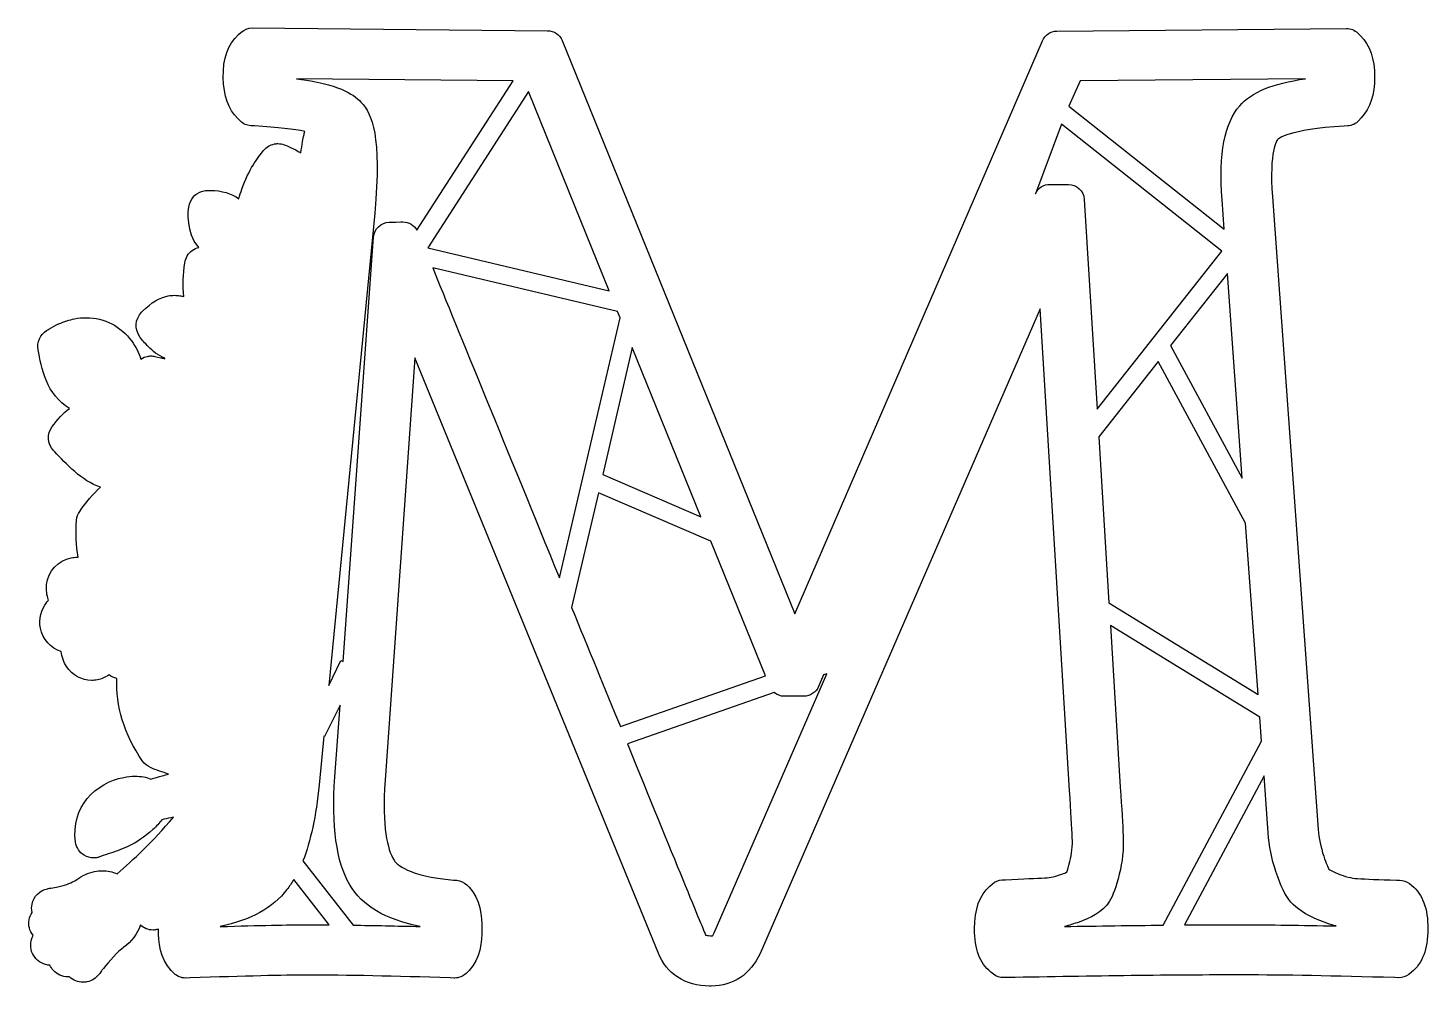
# Model space of a CAD drawing. Header units: millimetres. Extents: x -471 to 1551, y -2688 to 316.
# Drawn here: x -463 to -295.6, y -1450 to -1335.4 of the extents above; entities that cross this region are included whole.
import ezdxf

# ---------------------------------------------------------------- set-up
doc = ezdxf.new("R2010")
doc.units = ezdxf.units.MM
doc.header["$MEASUREMENT"] = 0
doc.layers.add('Layer 1', color=7, linetype='Continuous')

msp = doc.modelspace()

# ---------------------------------------------------------------- linework, layer by layer
at = {"layer": 'Layer 1', "color": 250}
for points, knots in [([(-297.5452, -1437.9472), (-297.5452, -1437.9472), (-297.8472, -1437.7149), (-297.8472, -1437.7149), (-297.8472, -1437.7149), (-298.1723, -1437.4595), (-298.5903, -1437.2969), (-299.0083, -1437.2969), (-299.0083, -1437.2969), (-299.0083, -1437.2969), (-299.3798, -1437.2969), (-299.3798, -1437.2969), (-299.3798, -1437.2969), (-301.4698, -1437.2504), (-303.0257, -1437.1808), (-304.0475, -1437.1111), (-304.0475, -1437.1111), (-304.7673, -1437.0646), (-305.5569, -1436.8557), (-306.3465, -1436.5305), (-306.3465, -1436.5305), (-307.0199, -1436.2518), (-307.345, -1436.066), (-307.4612, -1435.9731), (-307.4612, -1435.9731), (-307.554, -1435.8106), (-307.7631, -1435.3694), (-308.0882, -1434.4172), (-308.0882, -1434.4172), (-308.4365, -1433.349), (-308.6455, -1432.2808), (-308.7384, -1431.259), (-308.7384, -1431.259), (-308.7384, -1431.259), (-314.2189, -1355.6239), (-314.2189, -1355.6239), (-314.2189, -1355.6239), (-314.6137, -1350.097), (-313.6848, -1348.8662), (-313.5919, -1348.7734), (-313.5919, -1348.7734), (-313.5454, -1348.7269), (-312.3378, -1347.5658), (-305.6498, -1347.1711), (-305.6498, -1347.1711), (-305.6498, -1347.1711), (-305.2086, -1347.1478), (-305.2086, -1347.1478), (-305.2086, -1347.1478), (-304.7209, -1347.1245), (-304.2332, -1346.8924), (-303.9081, -1346.5208), (-303.9081, -1346.5208), (-303.9081, -1346.5208), (-303.6062, -1346.1957), (-303.6062, -1346.1957), (-303.6062, -1346.1957), (-302.5379, -1345.0113), (-302.0038, -1343.409), (-302.0038, -1341.2958), (-302.0038, -1341.2958), (-302.0038, -1339.1129), (-302.5612, -1337.5105), (-303.6991, -1336.3726), (-303.6991, -1336.3726), (-303.6991, -1336.3726), (-304.0242, -1336.0475), (-304.0242, -1336.0475), (-304.0242, -1336.0475), (-304.3726, -1335.676), (-304.8602, -1335.4902), (-305.3711, -1335.4902), (-305.3711, -1335.4902), (-305.3711, -1335.4902), (-339.9723, -1335.8153), (-339.9723, -1335.8153), (-339.9723, -1335.8153), (-340.7387, -1335.8153), (-341.4121, -1336.2798), (-341.714, -1336.9764), (-341.714, -1336.9764), (-341.714, -1336.9764), (-371.2993, -1405.4824), (-371.2993, -1405.4824), (-371.2993, -1405.4824), (-371.2993, -1405.4824), (-399.0964, -1336.9533), (-399.0964, -1336.9533), (-399.0964, -1336.9533), (-399.3751, -1336.2334), (-400.0718, -1335.7689), (-400.8613, -1335.7689), (-400.8613, -1335.7689), (-400.8613, -1335.7689), (-436.1824, -1335.4438), (-436.1824, -1335.4438), (-436.1824, -1335.4438), (-436.6469, -1335.4438), (-437.1113, -1335.6296), (-437.4596, -1335.9315), (-437.4596, -1335.9315), (-437.4596, -1335.9315), (-437.7847, -1336.2334), (-437.7847, -1336.2334), (-437.7847, -1336.2334), (-439.062, -1337.3945), (-439.6657, -1339.1129), (-439.6193, -1341.3655), (-439.6193, -1341.3655), (-439.5729, -1343.5485), (-439.0155, -1345.1508), (-437.8776, -1346.2654), (-437.8776, -1346.2654), (-437.8776, -1346.2654), (-437.5757, -1346.5674), (-437.5757, -1346.5674), (-437.5757, -1346.5674), (-437.2506, -1346.8925), (-436.8094, -1347.1015), (-436.3216, -1347.1247), (-436.3216, -1347.1247), (-436.3216, -1347.1247), (-435.9036, -1347.148), (-435.9036, -1347.148), (-435.9036, -1347.148), (-433.0472, -1347.3105), (-431.143, -1347.566), (-429.8658, -1347.7982), (-429.8658, -1347.7982), (-429.9122, -1347.9607), (-429.9586, -1348.1233), (-429.9819, -1348.2858), (-429.9819, -1348.2858), (-430.0516, -1348.5877), (-430.2141, -1349.3772), (-430.3534, -1350.3759), (-430.3534, -1350.3759), (-431.1894, -1349.8418), (-431.9093, -1349.5631), (-432.3505, -1349.4005), (-432.3505, -1349.4005), (-432.5827, -1349.3076), (-432.8382, -1349.2611), (-433.0936, -1349.2611), (-433.0936, -1349.2611), (-433.233, -1349.2611), (-433.3723, -1349.2844), (-433.5117, -1349.3075), (-433.5117, -1349.3075), (-434.0226, -1349.4004), (-434.4638, -1349.6791), (-434.7889, -1350.0739), (-434.7889, -1350.0739), (-434.7889, -1350.0739), (-434.7889, -1350.0739), (-434.7889, -1350.0739), (-434.7889, -1350.0739), (-435.4391, -1350.8402), (-436.6235, -1352.4426), (-437.3898, -1354.6951), (-437.3898, -1354.6951), (-437.5292, -1355.0899), (-437.6452, -1355.4614), (-437.7381, -1355.8562), (-437.7381, -1355.8562), (-438.6438, -1355.2292), (-439.8282, -1354.8576), (-441.1518, -1354.8576), (-441.1518, -1354.8576), (-441.2447, -1354.8576), (-441.3377, -1354.8576), (-441.4305, -1354.8576), (-441.4305, -1354.8576), (-441.4305, -1354.8576), (-441.5699, -1354.8576), (-441.5699, -1354.8576), (-441.5699, -1354.8576), (-441.686, -1354.8576), (-441.8253, -1354.8809), (-441.9182, -1354.9041), (-441.9182, -1354.9041), (-442.7542, -1355.0666), (-443.3813, -1355.6472), (-443.6599, -1356.4832), (-443.6599, -1356.4832), (-443.9153, -1357.296), (-443.985, -1360.013), (-442.6614, -1361.5225), (-442.6614, -1361.5225), (-442.615, -1361.5689), (-442.5685, -1361.6153), (-442.522, -1361.6619), (-442.522, -1361.6619), (-442.8239, -1361.7316), (-443.0793, -1361.8477), (-443.3348, -1362.0334), (-443.3348, -1362.0334), (-443.7992, -1362.3818), (-444.1243, -1362.9158), (-444.2172, -1363.4964), (-444.2172, -1363.4964), (-444.4262, -1364.8898), (-444.4726, -1366.2367), (-444.3333, -1367.5371), (-444.3333, -1367.5371), (-444.4959, -1367.4907), (-444.6352, -1367.4675), (-444.7978, -1367.4443), (-444.7978, -1367.4443), (-445.0068, -1367.3979), (-445.2158, -1367.3979), (-445.448, -1367.3979), (-445.448, -1367.3979), (-445.7034, -1367.3979), (-445.9589, -1367.4211), (-446.2143, -1367.4675), (-446.2143, -1367.4675), (-447.2361, -1367.6765), (-448.2347, -1368.2571), (-449.2564, -1369.2789), (-449.2564, -1369.2789), (-449.3028, -1369.3254), (-449.3261, -1369.3486), (-449.3725, -1369.3951), (-449.3725, -1369.3951), (-450.1852, -1370.2775), (-450.2549, -1371.5083), (-449.535, -1372.4371), (-449.535, -1372.4371), (-449.535, -1372.4371), (-449.5118, -1372.4836), (-449.5118, -1372.4836), (-449.5118, -1372.4836), (-449.326, -1372.739), (-449.0473, -1373.0642), (-448.5597, -1373.5518), (-448.5597, -1373.5518), (-448.072, -1374.0395), (-447.4217, -1374.5968), (-446.5857, -1374.8987), (-446.5857, -1374.8987), (-446.609, -1374.922), (-446.609, -1374.9451), (-446.6322, -1374.9684), (-446.6322, -1374.9684), (-446.8411, -1374.8987), (-447.0037, -1374.8755), (-447.0966, -1374.8523), (-447.0966, -1374.8523), (-447.0966, -1374.8523), (-447.7934, -1374.6897), (-447.7934, -1374.6897), (-447.7934, -1374.6897), (-447.9559, -1374.6665), (-448.1184, -1374.6433), (-448.2578, -1374.6433), (-448.2578, -1374.6433), (-448.3972, -1374.6433), (-448.5365, -1374.6666), (-448.6759, -1374.6897), (-448.6759, -1374.6897), (-448.9545, -1374.7362), (-449.2332, -1374.8523), (-449.4654, -1375.0148), (-449.4654, -1375.0148), (-449.6977, -1374.2717), (-450.0692, -1373.5286), (-450.5569, -1372.8784), (-450.5569, -1372.8784), (-451.8805, -1371.067), (-453.808, -1370.0684), (-455.9909, -1370.0684), (-455.9909, -1370.0684), (-456.4554, -1370.0684), (-456.9198, -1370.1148), (-457.3843, -1370.2078), (-457.3843, -1370.2078), (-458.0113, -1370.3239), (-458.6383, -1370.5329), (-459.2885, -1370.8116), (-459.2885, -1370.8116), (-459.2885, -1370.8116), (-459.3118, -1370.8116), (-459.3118, -1370.8116), (-459.3118, -1370.8116), (-459.7994, -1371.0438), (-460.0781, -1371.2063), (-460.4497, -1371.4386), (-460.4497, -1371.4386), (-460.5194, -1371.485), (-460.6122, -1371.5547), (-460.7284, -1371.6011), (-460.7284, -1371.6011), (-461.4947, -1372.0656), (-461.9127, -1372.9945), (-461.7502, -1373.9002), (-461.7502, -1373.9002), (-461.3554, -1376.0598), (-460.7516, -1379.311), (-457.9881, -1380.9133), (-457.9881, -1380.9133), (-458.7544, -1381.4939), (-459.4511, -1382.2369), (-460.0782, -1383.0962), (-460.0782, -1383.0962), (-460.7052, -1383.9555), (-460.6355, -1385.1397), (-459.9156, -1385.9293), (-459.9156, -1385.9293), (-459.9156, -1385.9293), (-459.7531, -1386.1151), (-459.7531, -1386.1151), (-459.7531, -1386.1151), (-458.4526, -1387.5085), (-456.5252, -1389.5753), (-454.2958, -1390.3416), (-454.2958, -1390.3416), (-455.2247, -1391.1776), (-456.0607, -1392.153), (-456.7806, -1393.2211), (-456.7806, -1393.2211), (-456.9896, -1393.5462), (-457.1057, -1393.8946), (-457.1521, -1394.2661), (-457.1521, -1394.2661), (-457.2682, -1395.9148), (-457.2218, -1397.285), (-456.9663, -1398.7015), (-456.9663, -1398.7015), (-456.9896, -1398.7015), (-457.0127, -1398.7015), (-457.0592, -1398.7015), (-457.0592, -1398.7015), (-457.3146, -1398.7015), (-457.5468, -1398.7248), (-457.7791, -1398.7712), (-457.7791, -1398.7712), (-459.3582, -1399.0731), (-460.5425, -1400.3735), (-460.7283, -1401.9759), (-460.7283, -1401.9759), (-460.798, -1402.603), (-460.7283, -1403.23), (-460.496, -1403.8105), (-460.496, -1403.8105), (-460.5657, -1403.9033), (-460.6354, -1403.973), (-460.705, -1404.0659), (-460.705, -1404.0659), (-461.4017, -1404.9716), (-461.6804, -1406.1094), (-461.4713, -1407.1777), (-461.4713, -1407.1777), (-461.2159, -1408.5246), (-460.2405, -1409.5696), (-458.9866, -1409.9876), (-458.9866, -1409.9876), (-458.9169, -1410.6378), (-458.6847, -1411.2417), (-458.3364, -1411.7757), (-458.3364, -1411.7757), (-457.6629, -1412.7975), (-456.5483, -1413.4245), (-455.3407, -1413.4245), (-455.3407, -1413.4245), (-455.1085, -1413.4245), (-454.8995, -1413.4012), (-454.6673, -1413.3548), (-454.6673, -1413.3548), (-454.1564, -1413.2619), (-453.6919, -1413.0529), (-453.2739, -1412.7742), (-453.2739, -1412.7742), (-452.972, -1412.96), (-452.6469, -1413.1226), (-452.3218, -1413.2154), (-452.3218, -1413.2154), (-452.5076, -1416.4201), (-451.4626, -1419.8802), (-449.2565, -1423.0616), (-449.2565, -1423.0616), (-449.0242, -1423.41), (-448.6991, -1423.6654), (-448.3276, -1423.828), (-448.3276, -1423.828), (-447.6077, -1424.1531), (-446.8646, -1424.4086), (-446.1447, -1424.6175), (-446.1447, -1424.6175), (-446.4001, -1424.6872), (-446.6556, -1424.7569), (-446.911, -1424.8265), (-446.911, -1424.8265), (-447.3522, -1424.9426), (-447.8167, -1425.0819), (-448.2579, -1425.2213), (-448.2579, -1425.2213), (-448.8153, -1424.9891), (-449.4654, -1424.8729), (-450.1853, -1424.8729), (-450.1853, -1424.8729), (-450.6034, -1424.8729), (-451.0446, -1424.9194), (-451.509, -1425.0123), (-451.509, -1425.0123), (-454.8297, -1425.6625), (-457.8951, -1428.5421), (-457.2681, -1432.7686), (-457.2681, -1432.7686), (-457.1753, -1433.4188), (-456.8037, -1433.9761), (-456.2463, -1434.3245), (-456.2463, -1434.3245), (-455.898, -1434.5335), (-455.5032, -1434.6496), (-455.0852, -1434.6496), (-455.0852, -1434.6496), (-454.9459, -1434.6496), (-454.8066, -1434.6263), (-454.6672, -1434.6031), (-454.6672, -1434.6031), (-454.5511, -1434.5799), (-454.4349, -1434.5567), (-454.2957, -1434.487), (-454.2957, -1434.487), (-453.8776, -1434.3245), (-453.5061, -1434.2084), (-453.0881, -1434.069), (-453.0881, -1434.069), (-451.6251, -1433.5813), (-450.0925, -1433.0936), (-448.0488, -1431.259), (-448.0488, -1431.259), (-447.6076, -1430.8643), (-447.2593, -1430.4695), (-446.9806, -1430.0979), (-446.9806, -1430.0979), (-446.6091, -1430.0051), (-446.2375, -1429.9121), (-445.8892, -1429.8425), (-445.8892, -1429.8425), (-445.7731, -1429.8193), (-445.6802, -1429.7961), (-445.5641, -1429.7728), (-445.5641, -1429.7728), (-448.0954, -1432.7918), (-450.4176, -1434.905), (-452.2986, -1436.5306), (-452.2986, -1436.5306), (-452.8559, -1436.2983), (-453.4597, -1436.1822), (-454.0867, -1436.1822), (-454.0867, -1436.1822), (-454.3886, -1436.1822), (-454.6904, -1436.2055), (-454.9924, -1436.2751), (-454.9924, -1436.2751), (-455.7587, -1436.4144), (-456.4786, -1436.7395), (-457.1289, -1437.2272), (-457.1289, -1437.2272), (-457.5004, -1437.4826), (-458.081, -1437.7381), (-458.8937, -1437.9935), (-458.8937, -1437.9935), (-459.1027, -1438.0399), (-459.3349, -1438.1096), (-459.5439, -1438.1329), (-459.5439, -1438.1329), (-459.869, -1438.2026), (-460.1709, -1438.2257), (-460.4032, -1438.2723), (-460.4032, -1438.2723), (-460.4032, -1438.2723), (-460.5193, -1438.2955), (-460.5193, -1438.2955), (-460.5193, -1438.2955), (-460.5426, -1438.2955), (-460.589, -1438.2955), (-460.6122, -1438.3188), (-460.6122, -1438.3188), (-461.541, -1438.5046), (-462.2842, -1439.2245), (-462.47, -1440.1766), (-462.47, -1440.1766), (-462.5397, -1440.5017), (-462.5397, -1440.8268), (-462.47, -1441.152), (-462.47, -1441.152), (-462.8415, -1441.7326), (-462.9576, -1442.3595), (-462.7951, -1443.0098), (-462.7951, -1443.0098), (-462.7254, -1443.3349), (-462.5628, -1443.6368), (-462.3539, -1443.8922), (-462.3539, -1443.8922), (-462.4003, -1444.0083), (-462.4467, -1444.1476), (-462.4932, -1444.2637), (-462.4932, -1444.2637), (-462.4932, -1444.2637), (-462.4932, -1444.287), (-462.4932, -1444.287), (-462.4932, -1444.287), (-462.7255, -1444.9605), (-462.679, -1445.6803), (-462.3074, -1446.2841), (-462.3074, -1446.2841), (-461.9359, -1446.9111), (-461.3089, -1447.3291), (-460.589, -1447.4452), (-460.589, -1447.4452), (-460.5193, -1447.4452), (-460.4264, -1447.4685), (-460.3336, -1447.4685), (-460.3336, -1447.4685), (-460.2407, -1447.6774), (-460.1013, -1447.8865), (-459.9388, -1448.0722), (-459.9388, -1448.0722), (-459.4743, -1448.5831), (-458.8474, -1448.8618), (-458.1739, -1448.8618), (-458.1739, -1448.8618), (-458.1042, -1448.8618), (-458.0578, -1448.8618), (-457.9881, -1448.8618), (-457.9881, -1448.8618), (-457.5701, -1449.2799), (-456.9896, -1449.512), (-456.3625, -1449.512), (-456.3625, -1449.512), (-456.2, -1449.512), (-456.0606, -1449.4887), (-455.9213, -1449.4656), (-455.9213, -1449.4656), (-455.3407, -1449.3495), (-454.8067, -1449.0244), (-454.4583, -1448.5367), (-454.4583, -1448.5367), (-454.4583, -1448.5367), (-454.3886, -1448.4438), (-454.3886, -1448.4438), (-454.3886, -1448.4438), (-454.1796, -1448.1419), (-454.1564, -1448.1419), (-454.0403, -1447.9794), (-454.0403, -1447.9794), (-454.0403, -1447.9794), (-453.9474, -1447.8633), (-453.9474, -1447.8633), (-453.9474, -1447.8633), (-453.2507, -1446.9808), (-452.2521, -1445.8429), (-451.5091, -1445.3088), (-451.5091, -1445.3088), (-450.6266, -1444.6586), (-449.8835, -1443.7529), (-449.512, -1442.6614), (-449.512, -1442.6614), (-449.1172, -1443.033), (-448.5831, -1443.2652), (-448.0025, -1443.2652), (-448.0025, -1443.2652), (-447.8631, -1443.2652), (-447.7238, -1443.2419), (-447.5845, -1443.2188), (-447.5845, -1443.2188), (-447.5612, -1443.2188), (-447.5148, -1443.1955), (-447.4916, -1443.1955), (-447.4916, -1443.1955), (-447.4452, -1443.1955), (-447.4219, -1443.1722), (-447.3755, -1443.1722), (-447.3755, -1443.1722), (-447.3755, -1444.6353), (-447.2129, -1446.7252), (-445.8428, -1448.0954), (-445.8428, -1448.0954), (-445.8428, -1448.0954), (-445.4944, -1448.4438), (-445.4944, -1448.4438), (-445.4944, -1448.4438), (-445.1461, -1448.7921), (-444.6584, -1449.0011), (-444.1475, -1449.0011), (-444.1475, -1449.0011), (-444.1242, -1449.0011), (-444.1011, -1449.0011), (-444.0778, -1449.0011), (-444.0778, -1449.0011), (-444.0778, -1449.0011), (-443.5902, -1448.9778), (-443.5902, -1448.9778), (-443.5902, -1448.9778), (-436.9718, -1448.7689), (-432.3041, -1448.6527), (-429.7265, -1448.6527), (-429.7265, -1448.6527), (-424.8497, -1448.6527), (-419.0674, -1448.7689), (-412.4955, -1448.9778), (-412.4955, -1448.9778), (-412.4955, -1448.9778), (-412.0078, -1449.0011), (-412.0078, -1449.0011), (-412.0078, -1449.0011), (-411.9846, -1449.0011), (-411.9614, -1449.0011), (-411.9382, -1449.0011), (-411.9382, -1449.0011), (-411.4272, -1449.0011), (-410.9396, -1448.7921), (-410.5912, -1448.4438), (-410.5912, -1448.4438), (-410.5912, -1448.4438), (-410.2429, -1448.0954), (-410.2429, -1448.0954), (-410.2429, -1448.0954), (-408.8728, -1446.7253), (-408.7102, -1444.612), (-408.7102, -1443.1258), (-408.7102, -1443.1258), (-408.7102, -1441.6628), (-408.8727, -1439.5264), (-410.2429, -1438.1562), (-410.2429, -1438.1562), (-410.2429, -1438.1562), (-410.5216, -1437.8776), (-410.5216, -1437.8776), (-410.5216, -1437.8776), (-410.8467, -1437.5525), (-411.2647, -1437.3666), (-411.7059, -1437.3202), (-411.7059, -1437.3202), (-411.7059, -1437.3202), (-412.1007, -1437.297), (-412.1007, -1437.297), (-412.1007, -1437.297), (-417.5348, -1436.8325), (-418.9281, -1435.3927), (-419.2764, -1434.8122), (-419.2764, -1434.8122), (-419.9498, -1433.6511), (-420.6697, -1431.0502), (-420.2749, -1425.3375), (-420.2749, -1425.3375), (-420.2749, -1425.3375), (-416.7219, -1374.8522), (-416.7219, -1374.8522), (-416.7219, -1374.8522), (-416.7219, -1374.8522), (-387.6479, -1445.9588), (-387.6479, -1445.9588), (-387.6479, -1445.9588), (-386.6493, -1448.4901), (-384.3967, -1449.953), (-381.4939, -1449.953), (-381.4939, -1449.953), (-381.4242, -1449.953), (-381.3546, -1449.953), (-381.285, -1449.953), (-381.285, -1449.953), (-378.6608, -1449.953), (-376.594, -1448.5597), (-375.4562, -1446.0517), (-375.4562, -1446.0517), (-375.4562, -1446.0517), (-341.9696, -1369.0233), (-341.9696, -1369.0233), (-341.9696, -1369.0233), (-341.9696, -1369.0233), (-338.4631, -1426.5682), (-338.4631, -1426.5682), (-338.4631, -1426.5682), (-338.3005, -1429.1459), (-338.1844, -1431.0036), (-338.138, -1432.2344), (-338.138, -1432.2344), (-338.0915, -1433.233), (-338.1844, -1434.1851), (-338.4166, -1435.0908), (-338.4166, -1435.0908), (-338.5792, -1435.6946), (-338.6953, -1436.0893), (-338.7882, -1436.3448), (-338.7882, -1436.3448), (-338.9275, -1436.4145), (-339.1133, -1436.4842), (-339.3919, -1436.5771), (-339.3919, -1436.5771), (-340.4369, -1436.9486), (-341.0872, -1437.0416), (-341.4587, -1437.0416), (-341.4587, -1437.0416), (-342.3644, -1437.0648), (-343.9667, -1437.1344), (-346.1264, -1437.2505), (-346.1264, -1437.2505), (-346.1264, -1437.2505), (-346.5212, -1437.2738), (-346.5212, -1437.2738), (-346.5212, -1437.2738), (-346.9624, -1437.297), (-347.3804, -1437.4596), (-347.7055, -1437.7614), (-347.7055, -1437.7614), (-347.7055, -1437.7614), (-348.0075, -1438.0168), (-348.0075, -1438.0168), (-348.0075, -1438.0168), (-349.215, -1439.1083), (-349.8188, -1440.7803), (-349.8188, -1443.1257), (-349.8188, -1443.1257), (-349.8188, -1445.5409), (-349.1918, -1447.2361), (-347.8682, -1448.2811), (-347.8682, -1448.2811), (-347.8682, -1448.2811), (-347.5662, -1448.5365), (-347.5662, -1448.5365), (-347.5662, -1448.5365), (-347.2179, -1448.8152), (-346.7999, -1448.9546), (-346.3819, -1448.9546), (-346.3819, -1448.9546), (-346.3586, -1448.9546), (-345.9407, -1448.9546), (-345.9407, -1448.9546), (-345.9407, -1448.9546), (-335.5603, -1448.7456), (-326.0856, -1448.6295), (-317.7488, -1448.6295), (-317.7488, -1448.6295), (-312.8953, -1448.6295), (-306.7879, -1448.7456), (-299.5889, -1448.9546), (-299.5889, -1448.9546), (-299.5889, -1448.9546), (-299.1709, -1448.9778), (-299.1709, -1448.9778), (-299.1709, -1448.9778), (-299.1476, -1448.9778), (-299.1245, -1448.9778), (-299.1245, -1448.9778), (-299.1245, -1448.9778), (-298.6833, -1448.9778), (-298.2652, -1448.8385), (-297.9169, -1448.5598), (-297.9169, -1448.5598), (-297.9169, -1448.5598), (-297.5918, -1448.3044), (-297.5918, -1448.3044), (-297.5918, -1448.3044), (-296.2914, -1447.2594), (-295.6412, -1445.5641), (-295.6412, -1443.1258), (-295.6412, -1443.1258), (-295.6178, -1440.7107), (-296.2448, -1439.0154), (-297.5452, -1437.9472)], [0, 0, 0, 0, 0.00520833, 0.00520833, 0.00520833, 0.00520833, 0.01041667, 0.01041667, 0.01041667, 0.01041667, 0.015625, 0.015625, 0.015625, 0.015625, 0.02083333, 0.02083333, 0.02083333, 0.02083333, 0.02604167, 0.02604167, 0.02604167, 0.02604167, 0.03125, 0.03125, 0.03125, 0.03125, 0.03645833, 0.03645833, 0.03645833, 0.03645833, 0.04166667, 0.04166667, 0.04166667, 0.04166667, 0.046875, 0.046875, 0.046875, 0.046875, 0.05208333, 0.05208333, 0.05208333, 0.05208333, 0.05729167, 0.05729167, 0.05729167, 0.05729167, 0.0625, 0.0625, 0.0625, 0.0625, 0.06770833, 0.06770833, 0.06770833, 0.06770833, 0.07291667, 0.07291667, 0.07291667, 0.07291667, 0.078125, 0.078125, 0.078125, 0.078125, 0.08333333, 0.08333333, 0.08333333, 0.08333333, 0.08854167, 0.08854167, 0.08854167, 0.08854167, 0.09375, 0.09375, 0.09375, 0.09375, 0.09895833, 0.09895833, 0.09895833, 0.09895833, 0.10416667, 0.10416667, 0.10416667, 0.10416667, 0.109375, 0.109375, 0.109375, 0.109375, 0.11458333, 0.11458333, 0.11458333, 0.11458333, 0.11979167, 0.11979167, 0.11979167, 0.11979167, 0.125, 0.125, 0.125, 0.125, 0.13020833, 0.13020833, 0.13020833, 0.13020833, 0.13541667, 0.13541667, 0.13541667, 0.13541667, 0.140625, 0.140625, 0.140625, 0.140625, 0.14583333, 0.14583333, 0.14583333, 0.14583333, 0.15104167, 0.15104167, 0.15104167, 0.15104167, 0.15625, 0.15625, 0.15625, 0.15625, 0.16145833, 0.16145833, 0.16145833, 0.16145833, 0.16666667, 0.16666667, 0.16666667, 0.16666667, 0.171875, 0.171875, 0.171875, 0.171875, 0.17708333, 0.17708333, 0.17708333, 0.17708333, 0.18229167, 0.18229167, 0.18229167, 0.18229167, 0.1875, 0.1875, 0.1875, 0.1875, 0.19270833, 0.19270833, 0.19270833, 0.19270833, 0.19791667, 0.19791667, 0.19791667, 0.19791667, 0.203125, 0.203125, 0.203125, 0.203125, 0.20833333, 0.20833333, 0.20833333, 0.20833333, 0.21354167, 0.21354167, 0.21354167, 0.21354167, 0.21875, 0.21875, 0.21875, 0.21875, 0.22395833, 0.22395833, 0.22395833, 0.22395833, 0.22916667, 0.22916667, 0.22916667, 0.22916667, 0.234375, 0.234375, 0.234375, 0.234375, 0.23958333, 0.23958333, 0.23958333, 0.23958333, 0.24479167, 0.24479167, 0.24479167, 0.24479167, 0.25, 0.25, 0.25, 0.25, 0.25520833, 0.25520833, 0.25520833, 0.25520833, 0.26041667, 0.26041667, 0.26041667, 0.26041667, 0.265625, 0.265625, 0.265625, 0.265625, 0.27083333, 0.27083333, 0.27083333, 0.27083333, 0.27604167, 0.27604167, 0.27604167, 0.27604167, 0.28125, 0.28125, 0.28125, 0.28125, 0.28645833, 0.28645833, 0.28645833, 0.28645833, 0.29166667, 0.29166667, 0.29166667, 0.29166667, 0.296875, 0.296875, 0.296875, 0.296875, 0.30208333, 0.30208333, 0.30208333, 0.30208333, 0.30729167, 0.30729167, 0.30729167, 0.30729167, 0.3125, 0.3125, 0.3125, 0.3125, 0.31770833, 0.31770833, 0.31770833, 0.31770833, 0.32291667, 0.32291667, 0.32291667, 0.32291667, 0.328125, 0.328125, 0.328125, 0.328125, 0.33333333, 0.33333333, 0.33333333, 0.33333333, 0.33854167, 0.33854167, 0.33854167, 0.33854167, 0.34375, 0.34375, 0.34375, 0.34375, 0.34895833, 0.34895833, 0.34895833, 0.34895833, 0.35416667, 0.35416667, 0.35416667, 0.35416667, 0.359375, 0.359375, 0.359375, 0.359375, 0.36458333, 0.36458333, 0.36458333, 0.36458333, 0.36979167, 0.36979167, 0.36979167, 0.36979167, 0.375, 0.375, 0.375, 0.375, 0.38020833, 0.38020833, 0.38020833, 0.38020833, 0.38541667, 0.38541667, 0.38541667, 0.38541667, 0.390625, 0.390625, 0.390625, 0.390625, 0.39583333, 0.39583333, 0.39583333, 0.39583333, 0.40104167, 0.40104167, 0.40104167, 0.40104167, 0.40625, 0.40625, 0.40625, 0.40625, 0.41145833, 0.41145833, 0.41145833, 0.41145833, 0.41666667, 0.41666667, 0.41666667, 0.41666667, 0.421875, 0.421875, 0.421875, 0.421875, 0.42708333, 0.42708333, 0.42708333, 0.42708333, 0.43229167, 0.43229167, 0.43229167, 0.43229167, 0.4375, 0.4375, 0.4375, 0.4375, 0.44270833, 0.44270833, 0.44270833, 0.44270833, 0.44791667, 0.44791667, 0.44791667, 0.44791667, 0.453125, 0.453125, 0.453125, 0.453125, 0.45833333, 0.45833333, 0.45833333, 0.45833333, 0.46354167, 0.46354167, 0.46354167, 0.46354167, 0.46875, 0.46875, 0.46875, 0.46875, 0.47395833, 0.47395833, 0.47395833, 0.47395833, 0.47916667, 0.47916667, 0.47916667, 0.47916667, 0.484375, 0.484375, 0.484375, 0.484375, 0.48958333, 0.48958333, 0.48958333, 0.48958333, 0.49479167, 0.49479167, 0.49479167, 0.49479167, 0.5, 0.5, 0.5, 0.5, 0.50520833, 0.50520833, 0.50520833, 0.50520833, 0.51041667, 0.51041667, 0.51041667, 0.51041667, 0.515625, 0.515625, 0.515625, 0.515625, 0.52083333, 0.52083333, 0.52083333, 0.52083333, 0.52604167, 0.52604167, 0.52604167, 0.52604167, 0.53125, 0.53125, 0.53125, 0.53125, 0.53645833, 0.53645833, 0.53645833, 0.53645833, 0.54166667, 0.54166667, 0.54166667, 0.54166667, 0.546875, 0.546875, 0.546875, 0.546875, 0.55208333, 0.55208333, 0.55208333, 0.55208333, 0.55729167, 0.55729167, 0.55729167, 0.55729167, 0.5625, 0.5625, 0.5625, 0.5625, 0.56770833, 0.56770833, 0.56770833, 0.56770833, 0.57291667, 0.57291667, 0.57291667, 0.57291667, 0.578125, 0.578125, 0.578125, 0.578125, 0.58333333, 0.58333333, 0.58333333, 0.58333333, 0.58854167, 0.58854167, 0.58854167, 0.58854167, 0.59375, 0.59375, 0.59375, 0.59375, 0.59895833, 0.59895833, 0.59895833, 0.59895833, 0.60416667, 0.60416667, 0.60416667, 0.60416667, 0.609375, 0.609375, 0.609375, 0.609375, 0.61458333, 0.61458333, 0.61458333, 0.61458333, 0.61979167, 0.61979167, 0.61979167, 0.61979167, 0.625, 0.625, 0.625, 0.625, 0.63020833, 0.63020833, 0.63020833, 0.63020833, 0.63541667, 0.63541667, 0.63541667, 0.63541667, 0.640625, 0.640625, 0.640625, 0.640625, 0.64583333, 0.64583333, 0.64583333, 0.64583333, 0.65104167, 0.65104167, 0.65104167, 0.65104167, 0.65625, 0.65625, 0.65625, 0.65625, 0.66145833, 0.66145833, 0.66145833, 0.66145833, 0.66666667, 0.66666667, 0.66666667, 0.66666667, 0.671875, 0.671875, 0.671875, 0.671875, 0.67708333, 0.67708333, 0.67708333, 0.67708333, 0.68229167, 0.68229167, 0.68229167, 0.68229167, 0.6875, 0.6875, 0.6875, 0.6875, 0.69270833, 0.69270833, 0.69270833, 0.69270833, 0.69791667, 0.69791667, 0.69791667, 0.69791667, 0.703125, 0.703125, 0.703125, 0.703125, 0.70833333, 0.70833333, 0.70833333, 0.70833333, 0.71354167, 0.71354167, 0.71354167, 0.71354167, 0.71875, 0.71875, 0.71875, 0.71875, 0.72395833, 0.72395833, 0.72395833, 0.72395833, 0.72916667, 0.72916667, 0.72916667, 0.72916667, 0.734375, 0.734375, 0.734375, 0.734375, 0.73958333, 0.73958333, 0.73958333, 0.73958333, 0.74479167, 0.74479167, 0.74479167, 0.74479167, 0.75, 0.75, 0.75, 0.75, 0.75520833, 0.75520833, 0.75520833, 0.75520833, 0.76041667, 0.76041667, 0.76041667, 0.76041667, 0.765625, 0.765625, 0.765625, 0.765625, 0.77083333, 0.77083333, 0.77083333, 0.77083333, 0.77604167, 0.77604167, 0.77604167, 0.77604167, 0.78125, 0.78125, 0.78125, 0.78125, 0.78645833, 0.78645833, 0.78645833, 0.78645833, 0.79166667, 0.79166667, 0.79166667, 0.79166667, 0.796875, 0.796875, 0.796875, 0.796875, 0.80208333, 0.80208333, 0.80208333, 0.80208333, 0.80729167, 0.80729167, 0.80729167, 0.80729167, 0.8125, 0.8125, 0.8125, 0.8125, 0.81770833, 0.81770833, 0.81770833, 0.81770833, 0.82291667, 0.82291667, 0.82291667, 0.82291667, 0.828125, 0.828125, 0.828125, 0.828125, 0.83333333, 0.83333333, 0.83333333, 0.83333333, 0.83854167, 0.83854167, 0.83854167, 0.83854167, 0.84375, 0.84375, 0.84375, 0.84375, 0.84895833, 0.84895833, 0.84895833, 0.84895833, 0.85416667, 0.85416667, 0.85416667, 0.85416667, 0.859375, 0.859375, 0.859375, 0.859375, 0.86458333, 0.86458333, 0.86458333, 0.86458333, 0.86979167, 0.86979167, 0.86979167, 0.86979167, 0.875, 0.875, 0.875, 0.875, 0.88020833, 0.88020833, 0.88020833, 0.88020833, 0.88541667, 0.88541667, 0.88541667, 0.88541667, 0.890625, 0.890625, 0.890625, 0.890625, 0.89583333, 0.89583333, 0.89583333, 0.89583333, 0.90104167, 0.90104167, 0.90104167, 0.90104167, 0.90625, 0.90625, 0.90625, 0.90625, 0.91145833, 0.91145833, 0.91145833, 0.91145833, 0.91666667, 0.91666667, 0.91666667, 0.91666667, 0.921875, 0.921875, 0.921875, 0.921875, 0.92708333, 0.92708333, 0.92708333, 0.92708333, 0.93229167, 0.93229167, 0.93229167, 0.93229167, 0.9375, 0.9375, 0.9375, 0.9375, 0.94270833, 0.94270833, 0.94270833, 0.94270833, 0.94791667, 0.94791667, 0.94791667, 0.94791667, 0.953125, 0.953125, 0.953125, 0.953125, 0.95833333, 0.95833333, 0.95833333, 0.95833333, 0.96354167, 0.96354167, 0.96354167, 0.96354167, 0.96875, 0.96875, 0.96875, 0.96875, 0.97395833, 0.97395833, 0.97395833, 0.97395833, 0.97916667, 0.97916667, 0.97916667, 0.97916667, 0.984375, 0.984375, 0.984375, 0.984375, 0.98958333, 0.98958333, 0.98958333, 0.98958333, 1, 1, 1, 1]), ([(-421.6454, -1360.4311), (-421.6454, -1360.4311), (-425.2913, -1411.1486), (-425.2913, -1411.1486), (-425.2913, -1411.1486), (-425.2913, -1411.1486), (-425.5467, -1411.0325), (-425.5467, -1411.0325), (-425.5467, -1411.0325), (-425.5467, -1411.0325), (-427.0097, -1414.0514), (-427.0097, -1414.0514), (-427.0097, -1414.0514), (-427.0097, -1414.0514), (-421.5061, -1357.5747), (-421.5061, -1357.5747), (-421.5061, -1357.5747), (-420.6933, -1348.3554), (-421.808, -1345.7545), (-423.1548, -1344.3148), (-423.1548, -1344.3148), (-424.1302, -1343.2698), (-425.8486, -1342.1783), (-430.8647, -1341.5048), (-430.8647, -1341.5048), (-430.8647, -1341.5048), (-404.9718, -1341.7602), (-404.9718, -1341.7602), (-404.9718, -1341.7602), (-404.9718, -1341.7602), (-416.4669, -1359.6182), (-416.4669, -1359.6182), (-416.4669, -1359.6182), (-416.792, -1359.0145), (-417.4423, -1358.6197), (-418.1389, -1358.6197), (-418.1389, -1358.6197), (-418.1621, -1358.6197), (-419.7876, -1358.6661), (-419.7876, -1358.6661), (-419.7876, -1358.6661), (-420.7629, -1358.6894), (-421.5757, -1359.4557), (-421.6454, -1360.4311)], [0, 0, 0, 0, 0.08333333, 0.08333333, 0.08333333, 0.08333333, 0.16666667, 0.16666667, 0.16666667, 0.16666667, 0.25, 0.25, 0.25, 0.25, 0.33333333, 0.33333333, 0.33333333, 0.33333333, 0.41666667, 0.41666667, 0.41666667, 0.41666667, 0.5, 0.5, 0.5, 0.5, 0.58333333, 0.58333333, 0.58333333, 0.58333333, 0.66666667, 0.66666667, 0.66666667, 0.66666667, 0.75, 0.75, 0.75, 0.75, 0.83333333, 0.83333333, 0.83333333, 0.83333333, 1, 1, 1, 1]), ([(-310.2478, -1341.5048), (-314.2189, -1342.0854), (-316.7036, -1343.1072), (-318.1202, -1344.7327), (-318.1202, -1344.7327), (-319.9548, -1346.846), (-320.6282, -1350.4222), (-320.2335, -1355.9956), (-320.2335, -1355.9956), (-320.2335, -1355.9956), (-319.978, -1359.479), (-319.978, -1359.479), (-319.978, -1359.479), (-319.978, -1359.479), (-338.5327, -1344.8024), (-338.5327, -1344.8024), (-338.5327, -1344.8024), (-338.5327, -1344.8024), (-337.209, -1341.7603), (-337.209, -1341.7603), (-337.209, -1341.7603), (-337.209, -1341.7603), (-310.2478, -1341.5048), (-310.2478, -1341.5048)], [0, 0, 0, 0, 0.14285714, 0.14285714, 0.14285714, 0.14285714, 0.28571429, 0.28571429, 0.28571429, 0.28571429, 0.42857143, 0.42857143, 0.42857143, 0.42857143, 0.57142857, 0.57142857, 0.57142857, 0.57142857, 0.71428571, 0.71428571, 0.71428571, 0.71428571, 1, 1, 1, 1]), ([(-393.4767, -1366.8404), (-393.4767, -1366.8404), (-415.1663, -1361.7316), (-415.1663, -1361.7316), (-415.1663, -1361.7316), (-415.1663, -1361.7316), (-403.1372, -1343.0144), (-403.1372, -1343.0144), (-403.1372, -1343.0144), (-403.1372, -1343.0144), (-393.4767, -1366.8404), (-393.4767, -1366.8404)], [0, 0, 0, 0, 0.25, 0.25, 0.25, 0.25, 0.5, 0.5, 0.5, 0.5, 1, 1, 1, 1]), ([(-342.5501, -1355.2757), (-342.5501, -1355.2757), (-339.4384, -1346.9389), (-339.4384, -1346.9389), (-339.4384, -1346.9389), (-339.4384, -1346.9389), (-320.2567, -1362.1031), (-320.2567, -1362.1031), (-320.2567, -1362.1031), (-320.2567, -1362.1031), (-335.1655, -1381.0061), (-335.1655, -1381.0061), (-335.1655, -1381.0061), (-335.1655, -1381.0061), (-336.6982, -1355.926), (-336.6982, -1355.926), (-336.6982, -1355.926), (-336.7679, -1354.9274), (-337.6039, -1354.1378), (-338.6024, -1354.1378), (-338.6024, -1354.1378), (-338.6024, -1354.1378), (-340.7853, -1354.1378), (-340.7853, -1354.1378), (-340.7853, -1354.1378), (-341.5516, -1354.1146), (-342.2482, -1354.5791), (-342.5501, -1355.2757)], [0, 0, 0, 0, 0.125, 0.125, 0.125, 0.125, 0.25, 0.25, 0.25, 0.25, 0.375, 0.375, 0.375, 0.375, 0.5, 0.5, 0.5, 0.5, 0.625, 0.625, 0.625, 0.625, 0.75, 0.75, 0.75, 0.75, 1, 1, 1, 1]), ([(-392.1762, -1370.0916), (-392.1762, -1370.0916), (-399.4448, -1401.1631), (-399.4448, -1401.1631), (-399.4448, -1401.1631), (-405.5755, -1386.1615), (-411.6829, -1371.2528), (-414.5857, -1364.1235), (-414.5857, -1364.1235), (-414.5857, -1364.1235), (-392.4781, -1369.3485), (-392.4781, -1369.3485), (-392.4781, -1369.3485), (-392.4781, -1369.3485), (-392.1762, -1370.0916), (-392.1762, -1370.0916)], [0, 0, 0, 0, 0.2, 0.2, 0.2, 0.2, 0.4, 0.4, 0.4, 0.4, 0.6, 0.6, 0.6, 0.6, 1, 1, 1, 1]), ([(-317.8184, -1389.25), (-317.8184, -1389.25), (-326.3874, -1373.4123), (-326.3874, -1373.4123), (-326.3874, -1373.4123), (-326.3874, -1373.4123), (-319.5833, -1364.7969), (-319.5833, -1364.7969), (-319.5833, -1364.7969), (-319.5833, -1364.7969), (-317.8184, -1389.25), (-317.8184, -1389.25)], [0, 0, 0, 0, 0.25, 0.25, 0.25, 0.25, 0.5, 0.5, 0.5, 0.5, 1, 1, 1, 1]), ([(-390.7364, -1373.6446), (-390.7364, -1373.6446), (-382.5389, -1393.8712), (-382.5389, -1393.8712), (-382.5389, -1393.8712), (-382.5389, -1393.8712), (-394.2662, -1388.8088), (-394.2662, -1388.8088), (-394.2662, -1388.8088), (-394.2662, -1388.8088), (-390.7364, -1373.6446), (-390.7364, -1373.6446)], [0, 0, 0, 0, 0.25, 0.25, 0.25, 0.25, 0.5, 0.5, 0.5, 0.5, 1, 1, 1, 1]), ([(-334.9797, -1384.3036), (-334.9797, -1384.3036), (-327.8736, -1375.3166), (-327.8736, -1375.3166), (-327.8736, -1375.3166), (-327.8736, -1375.3166), (-317.4235, -1394.6144), (-317.4235, -1394.6144), (-317.4235, -1394.6144), (-317.4235, -1394.6144), (-315.9373, -1415.1197), (-315.9373, -1415.1197), (-315.9373, -1415.1197), (-315.9373, -1415.1197), (-333.7721, -1404.1587), (-333.7721, -1404.1587), (-333.7721, -1404.1587), (-333.7721, -1404.1587), (-334.9797, -1384.3036), (-334.9797, -1384.3036)], [0, 0, 0, 0, 0.16666667, 0.16666667, 0.16666667, 0.16666667, 0.33333333, 0.33333333, 0.33333333, 0.33333333, 0.5, 0.5, 0.5, 0.5, 0.66666667, 0.66666667, 0.66666667, 0.66666667, 1, 1, 1, 1]), ([(-394.7771, -1390.9917), (-394.7771, -1390.9917), (-381.3314, -1396.774), (-381.3314, -1396.774), (-381.3314, -1396.774), (-381.3314, -1396.774), (-374.8059, -1412.8671), (-374.8059, -1412.8671), (-374.8059, -1412.8671), (-374.8059, -1412.8671), (-392.153, -1418.9513), (-392.153, -1418.9513), (-392.153, -1418.9513), (-394.0108, -1414.4462), (-395.9847, -1409.5927), (-397.9818, -1404.716), (-397.9818, -1404.716), (-397.9818, -1404.716), (-394.7771, -1390.9917), (-394.7771, -1390.9917)], [0, 0, 0, 0, 0.16666667, 0.16666667, 0.16666667, 0.16666667, 0.33333333, 0.33333333, 0.33333333, 0.33333333, 0.5, 0.5, 0.5, 0.5, 0.66666667, 0.66666667, 0.66666667, 0.66666667, 1, 1, 1, 1]), ([(-337.3251, -1442.313), (-336.0711, -1441.8718), (-334.5152, -1441.1751), (-333.6792, -1439.805), (-333.6792, -1439.805), (-333.2611, -1439.1315), (-332.9129, -1438.133), (-332.5181, -1436.6002), (-332.5181, -1436.6002), (-332.1466, -1435.1372), (-331.984, -1433.5813), (-332.0536, -1432.0022), (-332.0536, -1432.0022), (-332.1, -1430.7017), (-332.2162, -1428.7975), (-332.402, -1426.1966), (-332.402, -1426.1966), (-332.402, -1426.1966), (-333.5863, -1406.8524), (-333.5863, -1406.8524), (-333.5863, -1406.8524), (-333.5863, -1406.8524), (-315.7283, -1417.8366), (-315.7283, -1417.8366), (-315.7283, -1417.8366), (-315.7283, -1417.8366), (-315.5194, -1420.6929), (-315.5194, -1420.6929), (-315.5194, -1420.6929), (-315.5194, -1420.6929), (-327.2698, -1442.6844), (-327.2698, -1442.6844), (-327.2698, -1442.6844), (-331.0319, -1442.7077), (-334.9797, -1442.7773), (-339.0667, -1442.847), (-339.0667, -1442.847), (-338.5094, -1442.6845), (-337.9289, -1442.522), (-337.3251, -1442.313)], [0, 0, 0, 0, 0.09090909, 0.09090909, 0.09090909, 0.09090909, 0.18181818, 0.18181818, 0.18181818, 0.18181818, 0.27272727, 0.27272727, 0.27272727, 0.27272727, 0.36363636, 0.36363636, 0.36363636, 0.36363636, 0.45454545, 0.45454545, 0.45454545, 0.45454545, 0.54545455, 0.54545455, 0.54545455, 0.54545455, 0.63636364, 0.63636364, 0.63636364, 0.63636364, 0.72727273, 0.72727273, 0.72727273, 0.72727273, 0.81818182, 0.81818182, 0.81818182, 0.81818182, 1, 1, 1, 1]), ([(-380.9599, -1443.6134), (-381.0527, -1443.8224), (-381.1224, -1443.892), (-381.1457, -1443.9385), (-381.1457, -1443.9385), (-381.1689, -1443.9385), (-381.2154, -1443.9385), (-381.2618, -1443.9385), (-381.2618, -1443.9385), (-381.2618, -1443.9385), (-381.4243, -1443.9385), (-381.4243, -1443.9385), (-381.4243, -1443.9385), (-381.7263, -1443.9385), (-381.8888, -1443.892), (-381.9584, -1443.8688), (-381.9584, -1443.8688), (-381.9584, -1443.8455), (-381.9817, -1443.7991), (-382.0281, -1443.7294), (-382.0281, -1443.7294), (-382.0281, -1443.7294), (-386.0456, -1433.9296), (-391.317, -1421.0179), (-391.317, -1421.0179), (-391.317, -1421.0179), (-373.7842, -1414.864), (-373.7842, -1414.864), (-373.7842, -1414.864), (-373.4358, -1415.1659), (-372.9946, -1415.3285), (-372.5301, -1415.3285), (-372.5301, -1415.3285), (-372.5301, -1415.3285), (-370.2311, -1415.3286), (-370.2311, -1415.3286), (-370.2311, -1415.3286), (-369.4648, -1415.3286), (-368.7681, -1414.8642), (-368.4662, -1414.1675), (-368.4662, -1414.1675), (-368.4662, -1414.1675), (-367.8625, -1412.7742), (-367.8625, -1412.7742), (-367.8625, -1412.7742), (-367.8625, -1412.7742), (-367.4677, -1412.6348), (-367.4677, -1412.6348), (-367.4677, -1412.6348), (-367.4677, -1412.6348), (-380.9599, -1443.6134), (-380.9599, -1443.6134)], [0, 0, 0, 0, 0.07142857, 0.07142857, 0.07142857, 0.07142857, 0.14285714, 0.14285714, 0.14285714, 0.14285714, 0.21428571, 0.21428571, 0.21428571, 0.21428571, 0.28571429, 0.28571429, 0.28571429, 0.28571429, 0.35714286, 0.35714286, 0.35714286, 0.35714286, 0.42857143, 0.42857143, 0.42857143, 0.42857143, 0.5, 0.5, 0.5, 0.5, 0.57142857, 0.57142857, 0.57142857, 0.57142857, 0.64285714, 0.64285714, 0.64285714, 0.64285714, 0.71428571, 0.71428571, 0.71428571, 0.71428571, 0.78571429, 0.78571429, 0.78571429, 0.78571429, 0.85714286, 0.85714286, 0.85714286, 0.85714286, 1, 1, 1, 1]), ([(-416.072, -1442.8471), (-418.9284, -1442.7774), (-421.5989, -1442.7077), (-424.1069, -1442.6845), (-424.1069, -1442.6845), (-424.1069, -1442.6845), (-430.0983, -1434.9979), (-430.0983, -1434.9979), (-430.0983, -1434.9979), (-429.1695, -1432.6292), (-428.5192, -1429.6336), (-428.1477, -1425.8948), (-428.1477, -1425.8948), (-428.1477, -1425.8948), (-427.5903, -1420.0892), (-427.5903, -1420.0892), (-427.5903, -1420.0892), (-427.5903, -1420.0892), (-427.4975, -1420.1356), (-427.4975, -1420.1356), (-427.4975, -1420.1356), (-427.4975, -1420.1356), (-425.6629, -1416.3735), (-425.6629, -1416.3735), (-425.6629, -1416.3735), (-425.6629, -1416.3735), (-426.2899, -1424.9658), (-426.2899, -1424.9658), (-426.2899, -1424.9658), (-426.6847, -1430.8411), (-426.1041, -1435.0675), (-424.5018, -1437.8542), (-424.5018, -1437.8542), (-423.0387, -1440.339), (-420.2752, -1442.0111), (-416.072, -1442.8471)], [0, 0, 0, 0, 0.1, 0.1, 0.1, 0.1, 0.2, 0.2, 0.2, 0.2, 0.3, 0.3, 0.3, 0.3, 0.4, 0.4, 0.4, 0.4, 0.5, 0.5, 0.5, 0.5, 0.6, 0.6, 0.6, 0.6, 0.7, 0.7, 0.7, 0.7, 0.8, 0.8, 0.8, 0.8, 1, 1, 1, 1]), ([(-317.679, -1442.6381), (-319.9548, -1442.6381), (-322.3002, -1442.6381), (-324.7386, -1442.6613), (-324.7386, -1442.6613), (-324.7386, -1442.6613), (-315.2174, -1424.8266), (-315.2174, -1424.8266), (-315.2174, -1424.8266), (-315.2174, -1424.8266), (-314.7298, -1431.654), (-314.7298, -1431.654), (-314.7298, -1431.654), (-314.6137, -1433.1867), (-314.3117, -1434.7426), (-313.8009, -1436.2752), (-313.8009, -1436.2752), (-313.2203, -1438.0169), (-312.663, -1439.1548), (-312.0128, -1439.9212), (-312.0128, -1439.9212), (-311.2929, -1440.7339), (-310.2711, -1441.4074), (-308.6688, -1442.0808), (-308.6688, -1442.0808), (-307.9721, -1442.3595), (-307.2987, -1442.5917), (-306.602, -1442.7775), (-306.602, -1442.7775), (-310.8052, -1442.6845), (-314.4975, -1442.6381), (-317.679, -1442.6381)], [0, 0, 0, 0, 0.11111111, 0.11111111, 0.11111111, 0.11111111, 0.22222222, 0.22222222, 0.22222222, 0.22222222, 0.33333333, 0.33333333, 0.33333333, 0.33333333, 0.44444444, 0.44444444, 0.44444444, 0.44444444, 0.55555556, 0.55555556, 0.55555556, 0.55555556, 0.66666667, 0.66666667, 0.66666667, 0.66666667, 0.77777778, 0.77777778, 0.77777778, 0.77777778, 1, 1, 1, 1]), ([(-439.991, -1442.8471), (-436.3451, -1442.0807), (-433.6745, -1440.6177), (-432.0025, -1438.4348), (-432.0025, -1438.4348), (-431.7238, -1438.0633), (-431.4452, -1437.6452), (-431.1898, -1437.204), (-431.1898, -1437.204), (-431.1898, -1437.204), (-426.9633, -1442.6381), (-426.9633, -1442.6381), (-426.9633, -1442.6381), (-427.8922, -1442.6381), (-428.7979, -1442.6381), (-429.6803, -1442.6381), (-429.6803, -1442.6381), (-431.7935, -1442.6381), (-435.2537, -1442.7078), (-439.991, -1442.8471)], [0, 0, 0, 0, 0.16666667, 0.16666667, 0.16666667, 0.16666667, 0.33333333, 0.33333333, 0.33333333, 0.33333333, 0.5, 0.5, 0.5, 0.5, 0.66666667, 0.66666667, 0.66666667, 0.66666667, 1, 1, 1, 1])]:
    msp.add_open_spline(points, degree=3, knots=knots, dxfattribs=at)

doc.saveas('drawing.dxf')
